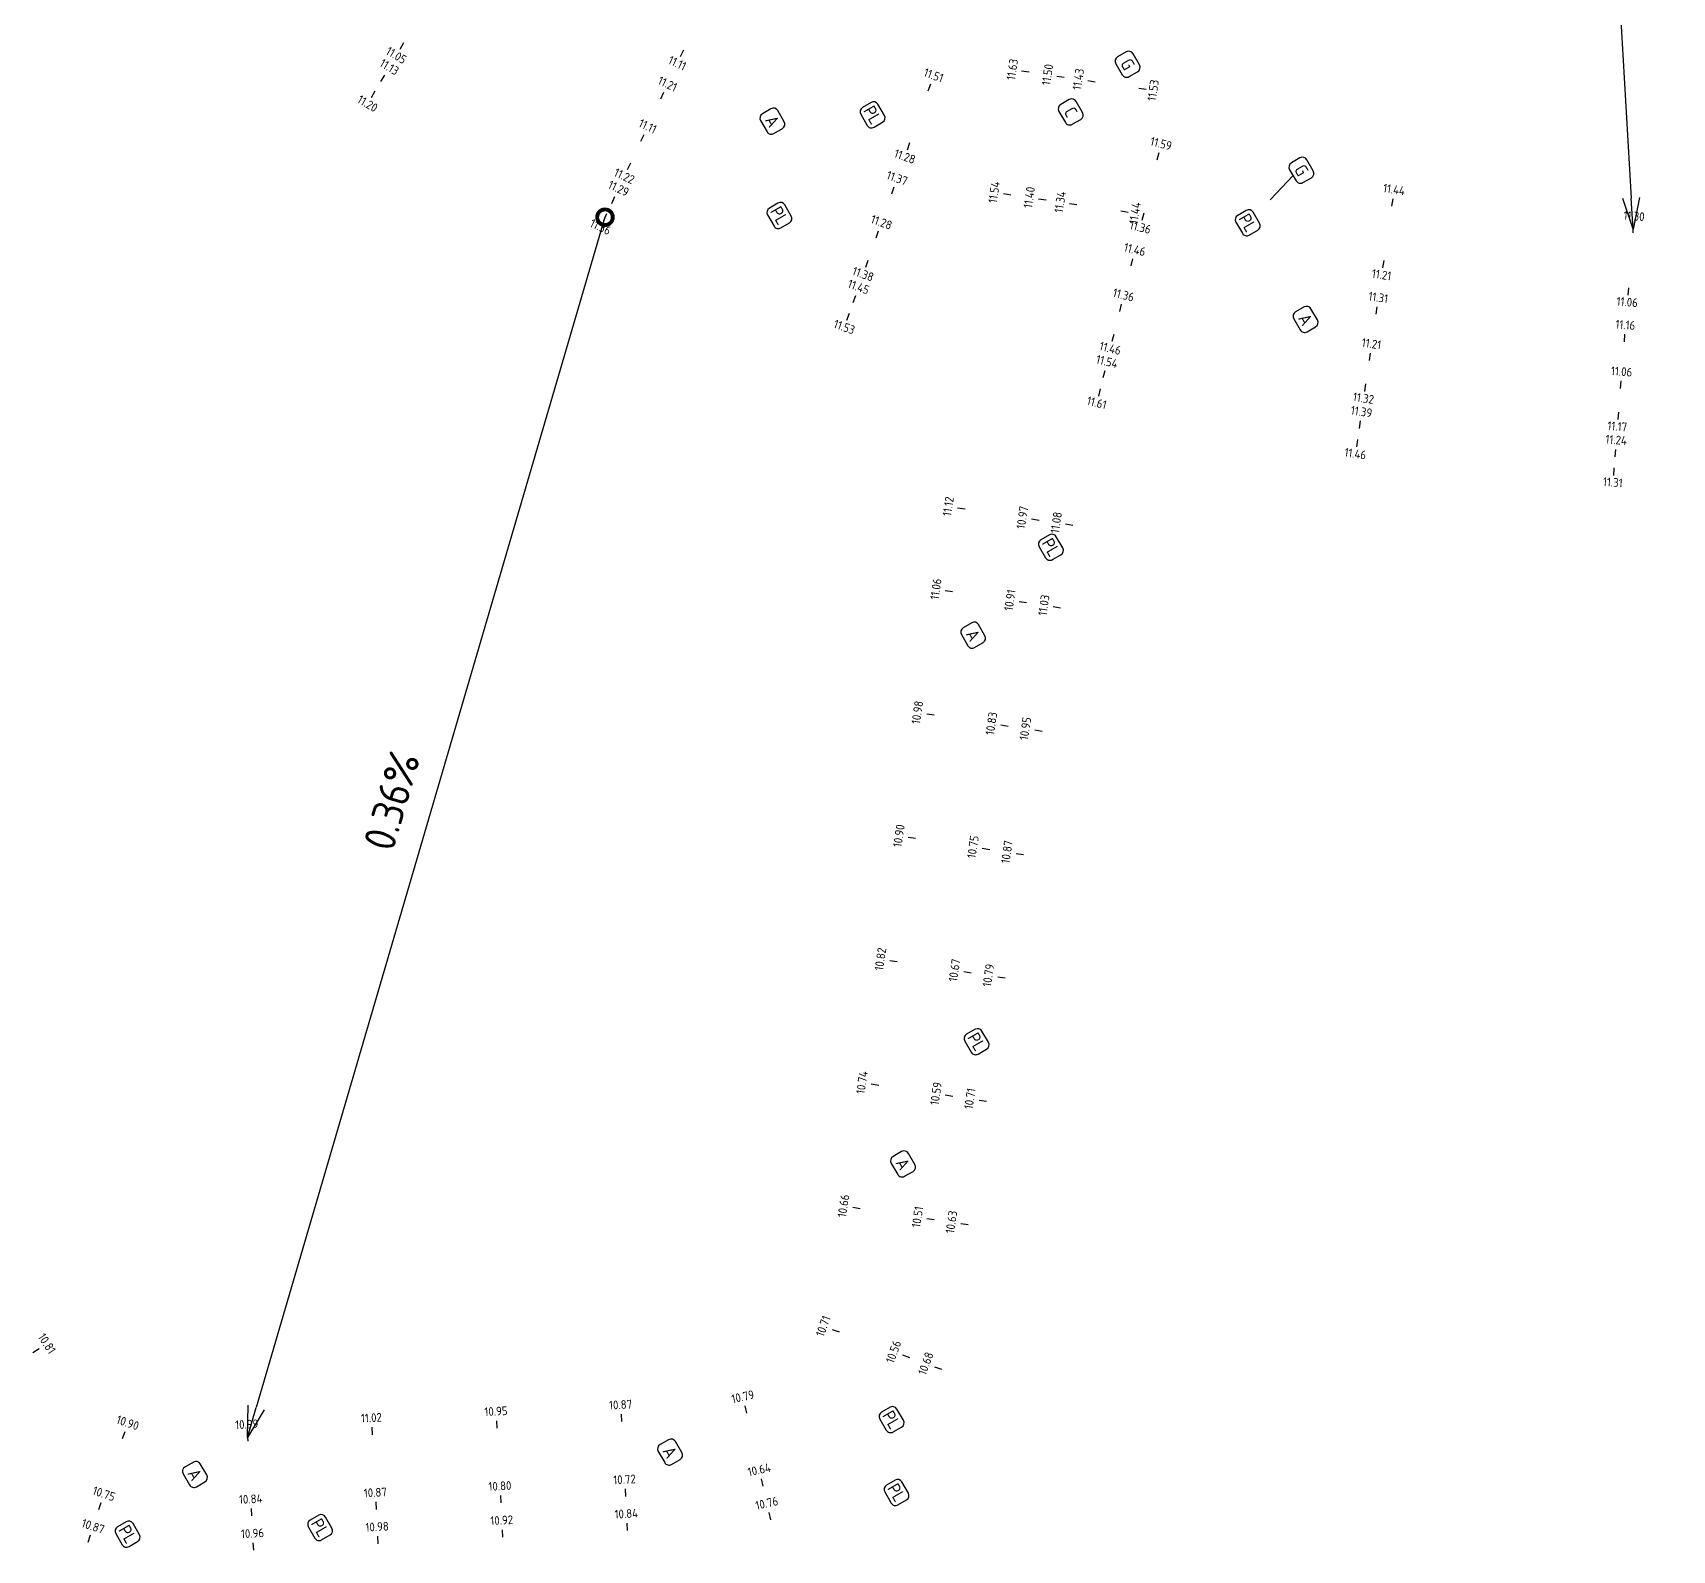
# Model space of a CAD drawing. Header units: metres. Extents: x 117856 to 119829, y 6148158 to 6148674.
# Drawn here: x 119561.6 to 119693, y 6148221.9 to 6148343.6 of the extents above; entities that cross this region are included whole.
import ezdxf
from ezdxf.enums import TextEntityAlignment as Align

# ---------------------------------------------------------------- set-up
doc = ezdxf.new("R2010")
doc.units = ezdxf.units.M
doc.header["$LTSCALE"] = 0.4
doc.layers.get('0').update_dxf_attribs({"linetype": 'CONTINUOUS'})
doc.layers.get('DEFPOINTS').update_dxf_attribs({"color": 5, "linetype": 'CONTINUOUS'})
doc.layers.add('05_Öb-typ', color=1, linetype='CONTINUOUS')
doc.layers.add('M-351', color=1, linetype='CONTINUOUS')
doc.styles.add('ISO', font='iso.shx')
doc.styles.add('ISO-Anno-50', font='iso.shx', dxfattribs={"height": 5})
doc.dimstyles.new('BH90', dxfattribs={"dimtxt": 2.5, "dimasz": 2.5, "dimexe": 1.5, "dimexo": 5, "dimgap": 2, "dimtad": 1, "dimzin": 0, "dimdsep": 46, "dimtxsty": 'ISO', "dimblk1": 'ARCHTICK', "dimblk2": 'ARCHTICK', "dimsah": 1, "dimcen": 1.5, "dimadec": 0, "dimazin": 0, "dimtfac": 1, "dimtix": 1, "dimtmove": 0, "dimatfit": 3, "dimldrblk": 'ARCHTICK', "dimfxl": 1, "dimtolj": 1, "dimtzin": 0, "dimarcsym": 0})

# ---------------------------------------------------------------- blocks, each defined once
blk = doc.blocks.new('_mkhjd')
blk.add_line((0.75, 0), (-0.75, 0))
at = {"style": 'ISO'}
blk.add_attdef('H', text='', height=1.75, rotation=270, dxfattribs=at).set_placement((0.75, 0), align=Align.CENTER)
blk = doc.blocks.new('_DotSmall')
at = {"color": 0, "linetype": 'ByBlock', "const_width": 0.5}
blk.add_lwpolyline([(-0.0625, 0, 1), (0.0625, 0, 1)], format="xyb", close=True, dxfattribs=at)
blk = doc.blocks.new('_Open30')
at = {"color": 0, "linetype": 'ByBlock', "lineweight": -2}
for p, q in [((-1, 0.268), (0, 0)), ((0, 0), (-1, -0.268)), ((0, 0), (-1, 0))]:
    blk.add_line(p, q, dxfattribs=at)
blk = doc.blocks.new('*D84')
at = {"layer": 'DEFPOINTS', "color": 0, "transparency": 16777216}
for p in [(119607.43, 6148328.8, 11.36), (119578.78, 6148230.97, 10.99), (119578.78, 6148230.97)]:
    blk.add_point(p, dxfattribs=at)
at = {"layer": 'M-351', "color": 0, "lineweight": -2, "transparency": 16777216}
blk.add_line((119607.43, 6148328.8), (119579.48, 6148233.37), dxfattribs=at)
at = {"layer": 'M-351', "color": 0, "lineweight": -2, "transparency": 16777216, "xscale": 2.5, "yscale": 2.5, "zscale": 2.5}
for name, p, rotation in [('_DotSmall', (119607.43, 6148328.8), 73.6734695709088), ('_Open30', (119578.78, 6148230.97), 253.6734695709088)]:
    blk.add_blockref(name, p, dxfattribs=dict(at, rotation=rotation))
at = {"layer": 'M-351', "color": 0, "transparency": 16777216, "insert": (119590.34, 6148282), "char_height": 2.5, "attachment_point": 5, "rotation": 73.6735, "style": 'ISO'}
blk.add_mtext('\\A1;0.36%', dxfattribs=at)
blk = doc.blocks.new('_ARCHTICK')
at = {"color": 0, "linetype": 'ByBlock', "const_width": 0.15}
blk.add_lwpolyline([(-0.5, -0.5), (0.5, 0.5)], dxfattribs=at)
blk = doc.blocks.new('*D86')
at = {"layer": 'DEFPOINTS', "color": 0, "transparency": 16777216}
for p in [(119685.91, 6148394.65, 12.44), (119689.82, 6148327.84, 11.3), (119689.82, 6148327.84)]:
    blk.add_point(p, dxfattribs=at)
at = {"layer": 'M-351', "color": 0, "lineweight": -2, "transparency": 16777216}
blk.add_line((119685.91, 6148394.65), (119689.67, 6148330.33), dxfattribs=at)
at = {"layer": 'M-351', "color": 0, "lineweight": -2, "transparency": 16777216, "xscale": 2.5, "yscale": 2.5, "zscale": 2.5}
for name, p, rotation in [('_DotSmall', (119685.91, 6148394.65), 93.34569957006921), ('_Open30', (119689.82, 6148327.84), 273.3456995700692)]:
    blk.add_blockref(name, p, dxfattribs=dict(at, rotation=rotation))
at = {"layer": 'M-351', "color": 0, "transparency": 16777216, "insert": (119691.04, 6148362.68), "char_height": 2.5, "attachment_point": 5, "rotation": 273.3457, "style": 'ISO'}
blk.add_mtext('\\A1;1.70%', dxfattribs=at)
blk = doc.blocks.new('_OVERB')
for p, q in [((-2.29, 0.99), (-2.29, -0.99)), ((1.29, 1.99), (-1.29, 1.99)), ((2.29, -0.99), (2.29, 0.99)), ((-1.29, -1.99), (1.29, -1.99))]:
    blk.add_line(p, q)
for centre, start, end in [((-1.29, 0.99), 90, 180), ((1.29, 0.99), 0, 90), ((-1.29, -0.99), 180, 270), ((1.29, -0.99), 270, 0)]:
    blk.add_arc(centre, 1, start, end)
at = {"style": 'ISO'}
blk.add_attdef('NR', text='', height=2.5, dxfattribs=at).set_placement((0, 0), align=Align.MIDDLE_CENTER)

msp = doc.modelspace()

# ---------------------------------------------------------------- linework, layer by layer
at = {"layer": 'M-351'}
msp.add_line((119662.574, 6148332.136), (119660.73, 6148330.207), dxfattribs=at)

# ---------------------------------------------------------------- block references
at = {"layer": '05_Öb-typ', "xscale": 0.4000000001749886, "yscale": 0.4000000001749886, "zscale": 0.4000000001749886, "rotation": 300.121019869498}
for p, values in [((119649.319, 6148341.062), {'NR': 'G'}), ((119620.848, 6148336.504), {'NR': 'A'}), ((119628.875, 6148337.01), {'NR': 'PL'}), ((119644.755, 6148337.24), {'NR': 'C'}), ((119663.248, 6148332.564), {'NR': 'G'}), ((119621.407, 6148328.941), {'NR': 'PL'}), ((119658.942, 6148328.359), {'NR': 'PL'}), ((119663.582, 6148320.613), {'NR': 'A'}), ((119643.173, 6148302.342), {'NR': 'PL'}), ((119636.938, 6148295.297), {'NR': 'A'}), ((119637.215, 6148262.706), {'NR': 'PL'}), ((119631.32, 6148252.904), {'NR': 'A'}), ((119630.4, 6148232.404), {'NR': 'PL'}), ((119612.645, 6148229.804), {'NR': 'A'}), ((119574.569, 6148228.013), {'NR': 'A'}), ((119630.795, 6148226.562), {'NR': 'PL'}), ((119569.175, 6148223.224), {'NR': 'PL'}), ((119584.603, 6148223.749), {'NR': 'PL'})]:
    msp.add_blockref('_OVERB', p, dxfattribs=at).add_auto_attribs(values)
at = {"layer": 'M-351'}
ref = msp.add_blockref('_mkhjd', (119591.137, 6148342.513), dxfattribs=dict(at, xscale=0.4, yscale=0.4, zscale=0.4, rotation=59.29681133212514))
ref.add_attrib('H', '11.05', dxfattribs={"color": 0, "height": 0.7, "rotation": 329.29681, "style": 'ISO-Anno-50'}).set_placement((119590.882, 6148342.084), align=Align.TOP_CENTER)
ref = msp.add_blockref('_mkhjd', (119589.605, 6148339.934), dxfattribs=dict(at, xscale=0.4, yscale=0.4, zscale=0.4, rotation=59.29681133211578))
ref.add_attrib('H', '11.13', dxfattribs={"color": 0, "height": 0.7, "rotation": 329.29681, "style": 'ISO-Anno-50'}).set_placement((119589.861, 6148340.364), align=Align.BOTTOM_CENTER)
ref = msp.add_blockref('_mkhjd', (119613.587, 6148341.925), dxfattribs=dict(at, xscale=0.4, yscale=0.4, zscale=0.4, rotation=64.88664347976834))
ref.add_attrib('H', '11.11', dxfattribs={"color": 0, "height": 0.7, "rotation": 334.88664, "style": 'ISO-Anno-50'}).set_placement((119613.374, 6148341.473), align=Align.TOP_CENTER)
ref = msp.add_blockref('_mkhjd', (119641.119, 6148340.492), dxfattribs=dict(at, xscale=0.4, yscale=0.4, zscale=0.4, rotation=171.5792493465353))
ref.add_attrib('H', '11.63', dxfattribs={"color": 0, "height": 0.7, "rotation": 81.57925, "style": 'ISO-Anno-50'}).set_placement((119640.624, 6148340.565), align=Align.BOTTOM_CENTER)
ref = msp.add_blockref('_mkhjd', (119611.995, 6148338.53), dxfattribs=dict(at, xscale=0.4, yscale=0.4, zscale=0.4, rotation=64.88664347972532))
ref.add_attrib('H', '11.21', dxfattribs={"color": 0, "height": 0.7, "rotation": 334.88664, "style": 'ISO-Anno-50'}).set_placement((119612.207, 6148338.983), align=Align.BOTTOM_CENTER)
ref = msp.add_blockref('_mkhjd', (119633.414, 6148339.185), dxfattribs=dict(at, xscale=0.4, yscale=0.4, zscale=0.4, rotation=70.47647562738179))
ref.add_attrib('H', '11.51', dxfattribs={"color": 0, "height": 0.7, "rotation": 340.47648, "style": 'ISO-Anno-50'}).set_placement((119633.581, 6148339.656), align=Align.BOTTOM_CENTER)
ref = msp.add_blockref('_mkhjd', (119643.938, 6148340.074), dxfattribs=dict(at, xscale=0.4, yscale=0.4, zscale=0.4, rotation=171.5792493465353))
ref.add_attrib('H', '11.50', dxfattribs={"color": 0, "height": 0.7, "rotation": 81.57925, "style": 'ISO-Anno-50'}).set_placement((119643.443, 6148340.148), align=Align.BOTTOM_CENTER)
ref = msp.add_blockref('_mkhjd', (119646.411, 6148339.708), dxfattribs=dict(at, xscale=0.4, yscale=0.4, zscale=0.4, rotation=171.5792493465353))
ref.add_attrib('H', '11.43', dxfattribs={"color": 0, "height": 0.7, "rotation": 81.57925, "style": 'ISO-Anno-50'}).set_placement((119645.916, 6148339.782), align=Align.BOTTOM_CENTER)
ref = msp.add_blockref('_mkhjd', (119588.839, 6148338.644), dxfattribs=dict(at, xscale=0.4, yscale=0.4, zscale=0.4, rotation=59.29681133210955))
ref.add_attrib('H', '11.20', dxfattribs={"color": 0, "height": 0.7, "rotation": 329.29681, "style": 'ISO-Anno-50'}).set_placement((119588.584, 6148338.214), align=Align.TOP_CENTER)
ref = msp.add_blockref('_mkhjd', (119650.516, 6148339.101), dxfattribs=dict(at, xscale=0.4, yscale=0.4, zscale=0.4, rotation=171.5792493465353))
ref.add_attrib('H', '11.53', dxfattribs={"color": 0, "height": 0.7, "rotation": 81.57925, "style": 'ISO-Anno-50'}).set_placement((119651.011, 6148339.027), align=Align.TOP_CENTER)
ref = msp.add_blockref('_mkhjd', (119610.404, 6148335.134), dxfattribs=dict(at, xscale=0.4, yscale=0.4, zscale=0.4, rotation=64.88664347968393))
ref.add_attrib('H', '11.11', dxfattribs={"color": 0, "height": 0.7, "rotation": 334.88664, "style": 'ISO-Anno-50'}).set_placement((119610.616, 6148335.587), align=Align.BOTTOM_CENTER)
ref = msp.add_blockref('_mkhjd', (119631.743, 6148334.472), dxfattribs=dict(at, xscale=0.4, yscale=0.4, zscale=0.4, rotation=70.47647562735948))
ref.add_attrib('H', '11.28', dxfattribs={"color": 0, "height": 0.7, "rotation": 340.47648, "style": 'ISO-Anno-50'}).set_placement((119631.576, 6148334.001), align=Align.TOP_CENTER)
ref = msp.add_blockref('_mkhjd', (119651.743, 6148333.676), dxfattribs=dict(at, xscale=0.4, yscale=0.4, zscale=0.4, rotation=76.06630777498238))
ref.add_attrib('H', '11.59', dxfattribs={"color": 0, "height": 0.7, "rotation": 346.06631, "style": 'ISO-Anno-50'}).set_placement((119651.863, 6148334.161), align=Align.BOTTOM_CENTER)
ref = msp.add_blockref('_mkhjd', (119609.343, 6148332.871), dxfattribs=dict(at, xscale=0.4, yscale=0.4, zscale=0.4, rotation=64.88664347976554))
ref.add_attrib('H', '11.22', dxfattribs={"color": 0, "height": 0.7, "rotation": 334.88664, "style": 'ISO-Anno-50'}).set_placement((119609.13, 6148332.418), align=Align.TOP_CENTER)
ref = msp.add_blockref('_mkhjd', (119630.49, 6148330.938), dxfattribs=dict(at, xscale=0.4, yscale=0.4, zscale=0.4, rotation=70.47647562738315))
ref.add_attrib('H', '11.37', dxfattribs={"color": 0, "height": 0.7, "rotation": 340.47648, "style": 'ISO-Anno-50'}).set_placement((119630.657, 6148331.409), align=Align.BOTTOM_CENTER)
ref = msp.add_blockref('_mkhjd', (119608.069, 6148330.154), dxfattribs=dict(at, xscale=0.4, yscale=0.4, zscale=0.4, rotation=64.88664347973547))
ref.add_attrib('H', '11.29', dxfattribs={"color": 0, "height": 0.7, "rotation": 334.88664, "style": 'ISO-Anno-50'}).set_placement((119608.282, 6148330.607), align=Align.BOTTOM_CENTER)
ref = msp.add_blockref('_mkhjd', (119639.662, 6148330.649), dxfattribs=dict(at, xscale=0.4, yscale=0.4, zscale=0.4, rotation=171.5792493465353))
ref.add_attrib('H', '11.54', dxfattribs={"color": 0, "height": 0.7, "rotation": 81.57925, "style": 'ISO-Anno-50'}).set_placement((119639.167, 6148330.722), align=Align.BOTTOM_CENTER)
ref = msp.add_blockref('_mkhjd', (119642.481, 6148330.232), dxfattribs=dict(at, xscale=0.4, yscale=0.4, zscale=0.4, rotation=171.5792493465353))
ref.add_attrib('H', '11.40', dxfattribs={"color": 0, "height": 0.7, "rotation": 81.57925, "style": 'ISO-Anno-50'}).set_placement((119641.986, 6148330.305), align=Align.BOTTOM_CENTER)
ref = msp.add_blockref('_mkhjd', (119644.954, 6148329.866), dxfattribs=dict(at, xscale=0.4, yscale=0.4, zscale=0.4, rotation=171.5792493465353))
ref.add_attrib('H', '11.34', dxfattribs={"color": 0, "height": 0.7, "rotation": 81.57925, "style": 'ISO-Anno-50'}).set_placement((119644.459, 6148329.939), align=Align.BOTTOM_CENTER)
ref = msp.add_blockref('_mkhjd', (119670.521, 6148329.979), dxfattribs=dict(at, xscale=0.4, yscale=0.4, zscale=0.4, rotation=81.656139922592))
ref.add_attrib('H', '11.44', dxfattribs={"color": 0, "height": 0.7, "rotation": 351.65614, "style": 'ISO-Anno-50'}).set_placement((119670.593, 6148330.473), align=Align.BOTTOM_CENTER)
ref = msp.add_blockref('_mkhjd', (119649.059, 6148329.258), dxfattribs=dict(at, xscale=0.4, yscale=0.4, zscale=0.4, rotation=171.5792493465353))
ref.add_attrib('H', '11.44', dxfattribs={"color": 0, "height": 0.7, "rotation": 81.57925, "style": 'ISO-Anno-50'}).set_placement((119649.554, 6148329.185), align=Align.TOP_CENTER)
ref = msp.add_blockref('_mkhjd', (119607.433, 6148328.796), dxfattribs=dict(at, xscale=0.4, yscale=0.4, zscale=0.4, rotation=64.88664347972077))
ref.add_attrib('H', '11.36', dxfattribs={"color": 0, "height": 0.7, "rotation": 334.88664, "style": 'ISO-Anno-50'}).set_placement((119607.221, 6148328.343), align=Align.TOP_CENTER)
ref = msp.add_blockref('_mkhjd', (119629.236, 6148327.404), dxfattribs=dict(at, xscale=0.4, yscale=0.4, zscale=0.4, rotation=70.47647562740602))
ref.add_attrib('H', '11.28', dxfattribs={"color": 0, "height": 0.7, "rotation": 340.47648, "style": 'ISO-Anno-50'}).set_placement((119629.403, 6148327.875), align=Align.BOTTOM_CENTER)
ref = msp.add_blockref('_mkhjd', (119650.539, 6148328.823), dxfattribs=dict(at, xscale=0.4, yscale=0.4, zscale=0.4, rotation=76.06630777494537))
ref.add_attrib('H', '11.36', dxfattribs={"color": 0, "height": 0.7, "rotation": 346.06631, "style": 'ISO-Anno-50'}).set_placement((119650.418, 6148328.338), align=Align.TOP_CENTER)
ref = msp.add_blockref('_mkhjd', (119689.821, 6148327.836), dxfattribs=dict(at, xscale=0.4, yscale=0.4, zscale=0.4, rotation=85.44228886889812))
ref.add_attrib('H', '11.30', dxfattribs={"color": 0, "height": 0.7, "rotation": 355.44229, "style": 'ISO-Anno-50'}).set_placement((119689.861, 6148328.335), align=Align.BOTTOM_CENTER)
ref = msp.add_blockref('_mkhjd', (119649.636, 6148325.183), dxfattribs=dict(at, xscale=0.4, yscale=0.4, zscale=0.4, rotation=76.06630777495201))
ref.add_attrib('H', '11.46', dxfattribs={"color": 0, "height": 0.7, "rotation": 346.06631, "style": 'ISO-Anno-50'}).set_placement((119649.756, 6148325.669), align=Align.BOTTOM_CENTER)
ref = msp.add_blockref('_mkhjd', (119628.401, 6148325.047), dxfattribs=dict(at, xscale=0.4, yscale=0.4, zscale=0.4, rotation=70.47647562739506))
ref.add_attrib('H', '11.38', dxfattribs={"color": 0, "height": 0.7, "rotation": 340.47648, "style": 'ISO-Anno-50'}).set_placement((119628.234, 6148324.576), align=Align.TOP_CENTER)
ref = msp.add_blockref('_mkhjd', (119669.795, 6148325.032), dxfattribs=dict(at, xscale=0.4, yscale=0.4, zscale=0.4, rotation=81.6561399225885))
ref.add_attrib('H', '11.21', dxfattribs={"color": 0, "height": 0.7, "rotation": 351.65614, "style": 'ISO-Anno-50'}).set_placement((119669.723, 6148324.537), align=Align.TOP_CENTER)
ref = msp.add_blockref('_mkhjd', (119627.398, 6148322.22), dxfattribs=dict(at, xscale=0.4, yscale=0.4, zscale=0.4, rotation=70.47647562736421))
ref.add_attrib('H', '11.45', dxfattribs={"color": 0, "height": 0.7, "rotation": 340.47648, "style": 'ISO-Anno-50'}).set_placement((119627.565, 6148322.691), align=Align.BOTTOM_CENTER)
ref = msp.add_blockref('_mkhjd', (119648.733, 6148321.544), dxfattribs=dict(at, xscale=0.4, yscale=0.4, zscale=0.4, rotation=76.06630777495849))
ref.add_attrib('H', '11.36', dxfattribs={"color": 0, "height": 0.7, "rotation": 346.06631, "style": 'ISO-Anno-50'}).set_placement((119648.853, 6148322.029), align=Align.BOTTOM_CENTER)
ref = msp.add_blockref('_mkhjd', (119689.423, 6148322.852), dxfattribs=dict(at, xscale=0.4, yscale=0.4, zscale=0.4, rotation=85.44228886889869))
ref.add_attrib('H', '11.06', dxfattribs={"color": 0, "height": 0.7, "rotation": 355.44229, "style": 'ISO-Anno-50'}).set_placement((119689.384, 6148322.354), align=Align.TOP_CENTER)
ref = msp.add_blockref('_mkhjd', (119669.251, 6148321.321), dxfattribs=dict(at, xscale=0.4, yscale=0.4, zscale=0.4, rotation=81.65613992260089))
ref.add_attrib('H', '11.31', dxfattribs={"color": 0, "height": 0.7, "rotation": 351.65614, "style": 'ISO-Anno-50'}).set_placement((119669.324, 6148321.816), align=Align.BOTTOM_CENTER)
ref = msp.add_blockref('_mkhjd', (119626.897, 6148320.806), dxfattribs=dict(at, xscale=0.4, yscale=0.4, zscale=0.4, rotation=70.47647562739043))
ref.add_attrib('H', '11.53', dxfattribs={"color": 0, "height": 0.7, "rotation": 340.47648, "style": 'ISO-Anno-50'}).set_placement((119626.73, 6148320.335), align=Align.TOP_CENTER)
ref = msp.add_blockref('_mkhjd', (119689.125, 6148319.114), dxfattribs=dict(at, xscale=0.4, yscale=0.4, zscale=0.4, rotation=85.44228886890372))
ref.add_attrib('H', '11.16', dxfattribs={"color": 0, "height": 0.7, "rotation": 355.44229, "style": 'ISO-Anno-50'}).set_placement((119689.165, 6148319.612), align=Align.BOTTOM_CENTER)
ref = msp.add_blockref('_mkhjd', (119648.131, 6148319.117), dxfattribs=dict(at, xscale=0.4, yscale=0.4, zscale=0.4, rotation=76.06630777494105))
ref.add_attrib('H', '11.46', dxfattribs={"color": 0, "height": 0.7, "rotation": 346.06631, "style": 'ISO-Anno-50'}).set_placement((119648.01, 6148318.632), align=Align.TOP_CENTER)
ref = msp.add_blockref('_mkhjd', (119668.707, 6148317.611), dxfattribs=dict(at, xscale=0.4, yscale=0.4, zscale=0.4, rotation=81.6561399226128))
ref.add_attrib('H', '11.21', dxfattribs={"color": 0, "height": 0.7, "rotation": 351.65614, "style": 'ISO-Anno-50'}).set_placement((119668.779, 6148318.106), align=Align.BOTTOM_CENTER)
ref = msp.add_blockref('_mkhjd', (119647.408, 6148316.206), dxfattribs=dict(at, xscale=0.4, yscale=0.4, zscale=0.4, rotation=76.06630777497095))
ref.add_attrib('H', '11.54', dxfattribs={"color": 0, "height": 0.7, "rotation": 346.06631, "style": 'ISO-Anno-50'}).set_placement((119647.529, 6148316.691), align=Align.BOTTOM_CENTER)
ref = msp.add_blockref('_mkhjd', (119688.827, 6148315.376), dxfattribs=dict(at, xscale=0.4, yscale=0.4, zscale=0.4, rotation=85.4422888689085))
ref.add_attrib('H', '11.06', dxfattribs={"color": 0, "height": 0.7, "rotation": 355.44229, "style": 'ISO-Anno-50'}).set_placement((119688.867, 6148315.874), align=Align.BOTTOM_CENTER)
ref = msp.add_blockref('_mkhjd', (119647.047, 6148314.75), dxfattribs=dict(at, xscale=0.4, yscale=0.4, zscale=0.4, rotation=76.0663077749242))
ref.add_attrib('H', '11.61', dxfattribs={"color": 0, "height": 0.7, "rotation": 346.06631, "style": 'ISO-Anno-50'}).set_placement((119646.927, 6148314.264), align=Align.TOP_CENTER)
ref = msp.add_blockref('_mkhjd', (119668.344, 6148315.137), dxfattribs=dict(at, xscale=0.4, yscale=0.4, zscale=0.4, rotation=81.65613992261088))
ref.add_attrib('H', '11.32', dxfattribs={"color": 0, "height": 0.7, "rotation": 351.65614, "style": 'ISO-Anno-50'}).set_placement((119668.271, 6148314.643), align=Align.TOP_CENTER)
ref = msp.add_blockref('_mkhjd', (119667.909, 6148312.169), dxfattribs=dict(at, xscale=0.4, yscale=0.4, zscale=0.4, rotation=81.65613992259831))
ref.add_attrib('H', '11.39', dxfattribs={"color": 0, "height": 0.7, "rotation": 351.65614, "style": 'ISO-Anno-50'}).set_placement((119667.981, 6148312.664), align=Align.BOTTOM_CENTER)
ref = msp.add_blockref('_mkhjd', (119688.629, 6148312.884), dxfattribs=dict(at, xscale=0.4, yscale=0.4, zscale=0.4, rotation=85.44228886890235))
ref.add_attrib('H', '11.17', dxfattribs={"color": 0, "height": 0.7, "rotation": 355.44229, "style": 'ISO-Anno-50'}).set_placement((119688.589, 6148312.385), align=Align.TOP_CENTER)
ref = msp.add_blockref('_mkhjd', (119688.39, 6148309.893), dxfattribs=dict(at, xscale=0.4, yscale=0.4, zscale=0.4, rotation=85.4422888689097))
ref.add_attrib('H', '11.24', dxfattribs={"color": 0, "height": 0.7, "rotation": 355.44229, "style": 'ISO-Anno-50'}).set_placement((119688.43, 6148310.392), align=Align.BOTTOM_CENTER)
ref = msp.add_blockref('_mkhjd', (119667.691, 6148310.685), dxfattribs=dict(at, xscale=0.4, yscale=0.4, zscale=0.4, rotation=81.65613992261015))
ref.add_attrib('H', '11.46', dxfattribs={"color": 0, "height": 0.7, "rotation": 351.65614, "style": 'ISO-Anno-50'}).set_placement((119667.618, 6148310.19), align=Align.TOP_CENTER)
ref = msp.add_blockref('_mkhjd', (119688.271, 6148308.398), dxfattribs=dict(at, xscale=0.4, yscale=0.4, zscale=0.4, rotation=85.44228886890203))
ref.add_attrib('H', '11.31', dxfattribs={"color": 0, "height": 0.7, "rotation": 355.44229, "style": 'ISO-Anno-50'}).set_placement((119688.232, 6148307.9), align=Align.TOP_CENTER)
ref = msp.add_blockref('_mkhjd', (119635.987, 6148305.461), dxfattribs=dict(at, xscale=0.4, yscale=0.4, zscale=0.4, rotation=171.4810195142742))
ref.add_attrib('H', '11.12', dxfattribs={"color": 0, "height": 0.7, "rotation": 81.48102, "style": 'ISO-Anno-50'}).set_placement((119635.492, 6148305.535), align=Align.BOTTOM_CENTER)
ref = msp.add_blockref('_mkhjd', (119641.921, 6148304.572), dxfattribs=dict(at, xscale=0.4, yscale=0.4, zscale=0.4, rotation=171.4810195142742))
ref.add_attrib('H', '10.97', dxfattribs={"color": 0, "height": 0.7, "rotation": 81.48102, "style": 'ISO-Anno-50'}).set_placement((119641.426, 6148304.646), align=Align.BOTTOM_CENTER)
ref = msp.add_blockref('_mkhjd', (119644.64, 6148304.164), dxfattribs=dict(at, xscale=0.4, yscale=0.4, zscale=0.4, rotation=171.4810195142742))
ref.add_attrib('H', '11.08', dxfattribs={"color": 0, "height": 0.7, "rotation": 81.48102, "style": 'ISO-Anno-50'}).set_placement((119644.146, 6148304.239), align=Align.BOTTOM_CENTER)
ref = msp.add_blockref('_mkhjd', (119634.994, 6148298.835), dxfattribs=dict(at, xscale=0.4, yscale=0.4, zscale=0.4, rotation=171.4810195142742))
ref.add_attrib('H', '11.06', dxfattribs={"color": 0, "height": 0.7, "rotation": 81.48102, "style": 'ISO-Anno-50'}).set_placement((119634.5, 6148298.909), align=Align.BOTTOM_CENTER)
ref = msp.add_blockref('_mkhjd', (119640.928, 6148297.946), dxfattribs=dict(at, xscale=0.4, yscale=0.4, zscale=0.4, rotation=171.4810195142742))
ref.add_attrib('H', '10.91', dxfattribs={"color": 0, "height": 0.7, "rotation": 81.48102, "style": 'ISO-Anno-50'}).set_placement((119640.434, 6148298.02), align=Align.BOTTOM_CENTER)
ref = msp.add_blockref('_mkhjd', (119643.648, 6148297.538), dxfattribs=dict(at, xscale=0.4, yscale=0.4, zscale=0.4, rotation=171.4810195142742))
ref.add_attrib('H', '11.03', dxfattribs={"color": 0, "height": 0.7, "rotation": 81.48102, "style": 'ISO-Anno-50'}).set_placement((119643.153, 6148297.612), align=Align.BOTTOM_CENTER)
ref = msp.add_blockref('_mkhjd', (119633.513, 6148288.945), dxfattribs=dict(at, xscale=0.4, yscale=0.4, zscale=0.4, rotation=171.4810195142742))
ref.add_attrib('H', '10.98', dxfattribs={"color": 0, "height": 0.7, "rotation": 81.48102, "style": 'ISO-Anno-50'}).set_placement((119633.018, 6148289.019), align=Align.BOTTOM_CENTER)
ref = msp.add_blockref('_mkhjd', (119639.447, 6148288.056), dxfattribs=dict(at, xscale=0.4, yscale=0.4, zscale=0.4, rotation=171.4810195142742))
ref.add_attrib('H', '10.83', dxfattribs={"color": 0, "height": 0.7, "rotation": 81.48102, "style": 'ISO-Anno-50'}).set_placement((119638.952, 6148288.13), align=Align.BOTTOM_CENTER)
ref = msp.add_blockref('_mkhjd', (119642.166, 6148287.649), dxfattribs=dict(at, xscale=0.4, yscale=0.4, zscale=0.4, rotation=171.4810195142742))
ref.add_attrib('H', '10.95', dxfattribs={"color": 0, "height": 0.7, "rotation": 81.48102, "style": 'ISO-Anno-50'}).set_placement((119641.672, 6148287.723), align=Align.BOTTOM_CENTER)
ref = msp.add_blockref('_mkhjd', (119632.032, 6148279.055), dxfattribs=dict(at, xscale=0.4, yscale=0.4, zscale=0.4, rotation=171.4810195142742))
ref.add_attrib('H', '10.90', dxfattribs={"color": 0, "height": 0.7, "rotation": 81.48102, "style": 'ISO-Anno-50'}).set_placement((119631.537, 6148279.129), align=Align.BOTTOM_CENTER)
ref = msp.add_blockref('_mkhjd', (119637.965, 6148278.166), dxfattribs=dict(at, xscale=0.4, yscale=0.4, zscale=0.4, rotation=171.4810195142742))
ref.add_attrib('H', '10.75', dxfattribs={"color": 0, "height": 0.7, "rotation": 81.48102, "style": 'ISO-Anno-50'}).set_placement((119637.471, 6148278.24), align=Align.BOTTOM_CENTER)
ref = msp.add_blockref('_mkhjd', (119640.685, 6148277.759), dxfattribs=dict(at, xscale=0.4, yscale=0.4, zscale=0.4, rotation=171.4810195142742))
ref.add_attrib('H', '10.87', dxfattribs={"color": 0, "height": 0.7, "rotation": 81.48102, "style": 'ISO-Anno-50'}).set_placement((119640.191, 6148277.833), align=Align.BOTTOM_CENTER)
ref = msp.add_blockref('_mkhjd', (119630.55, 6148269.166), dxfattribs=dict(at, xscale=0.4, yscale=0.4, zscale=0.4, rotation=171.4810195142742))
ref.add_attrib('H', '10.82', dxfattribs={"color": 0, "height": 0.7, "rotation": 81.48102, "style": 'ISO-Anno-50'}).set_placement((119630.056, 6148269.24), align=Align.BOTTOM_CENTER)
ref = msp.add_blockref('_mkhjd', (119636.484, 6148268.277), dxfattribs=dict(at, xscale=0.4, yscale=0.4, zscale=0.4, rotation=171.4810195142742))
ref.add_attrib('H', '10.67', dxfattribs={"color": 0, "height": 0.7, "rotation": 81.48102, "style": 'ISO-Anno-50'}).set_placement((119635.99, 6148268.351), align=Align.BOTTOM_CENTER)
ref = msp.add_blockref('_mkhjd', (119639.204, 6148267.869), dxfattribs=dict(at, xscale=0.4, yscale=0.4, zscale=0.4, rotation=171.4810195142742))
ref.add_attrib('H', '10.79', dxfattribs={"color": 0, "height": 0.7, "rotation": 81.48102, "style": 'ISO-Anno-50'}).set_placement((119638.709, 6148267.943), align=Align.BOTTOM_CENTER)
ref = msp.add_blockref('_mkhjd', (119629.069, 6148259.276), dxfattribs=dict(at, xscale=0.4, yscale=0.4, zscale=0.4, rotation=171.4810195142742))
ref.add_attrib('H', '10.74', dxfattribs={"color": 0, "height": 0.7, "rotation": 81.48102, "style": 'ISO-Anno-50'}).set_placement((119628.574, 6148259.35), align=Align.BOTTOM_CENTER)
ref = msp.add_blockref('_mkhjd', (119635.003, 6148258.387), dxfattribs=dict(at, xscale=0.4, yscale=0.4, zscale=0.4, rotation=171.4810195142742))
ref.add_attrib('H', '10.59', dxfattribs={"color": 0, "height": 0.7, "rotation": 81.48102, "style": 'ISO-Anno-50'}).set_placement((119634.508, 6148258.461), align=Align.BOTTOM_CENTER)
ref = msp.add_blockref('_mkhjd', (119637.722, 6148257.98), dxfattribs=dict(at, xscale=0.4, yscale=0.4, zscale=0.4, rotation=171.4810195142742))
ref.add_attrib('H', '10.71', dxfattribs={"color": 0, "height": 0.7, "rotation": 81.48102, "style": 'ISO-Anno-50'}).set_placement((119637.228, 6148258.054), align=Align.BOTTOM_CENTER)
ref = msp.add_blockref('_mkhjd', (119627.587, 6148249.386), dxfattribs=dict(at, xscale=0.4, yscale=0.4, zscale=0.4, rotation=171.4810195142742))
ref.add_attrib('H', '10.66', dxfattribs={"color": 0, "height": 0.7, "rotation": 81.48102, "style": 'ISO-Anno-50'}).set_placement((119627.093, 6148249.46), align=Align.BOTTOM_CENTER)
ref = msp.add_blockref('_mkhjd', (119633.521, 6148248.497), dxfattribs=dict(at, xscale=0.4, yscale=0.4, zscale=0.4, rotation=171.4810195142742))
ref.add_attrib('H', '10.51', dxfattribs={"color": 0, "height": 0.7, "rotation": 81.48102, "style": 'ISO-Anno-50'}).set_placement((119633.027, 6148248.571), align=Align.BOTTOM_CENTER)
ref = msp.add_blockref('_mkhjd', (119636.241, 6148248.09), dxfattribs=dict(at, xscale=0.4, yscale=0.4, zscale=0.4, rotation=171.4810195142742))
ref.add_attrib('H', '10.63', dxfattribs={"color": 0, "height": 0.7, "rotation": 81.48102, "style": 'ISO-Anno-50'}).set_placement((119635.746, 6148248.164), align=Align.BOTTOM_CENTER)
ref = msp.add_blockref('_mkhjd', (119625.909, 6148239.54), dxfattribs=dict(at, xscale=0.4, yscale=0.4, zscale=0.4, rotation=159.9664407532603))
ref.add_attrib('H', '10.71', dxfattribs={"color": 0, "height": 0.7, "rotation": 69.96644, "style": 'ISO-Anno-50'}).set_placement((119625.439, 6148239.711), align=Align.BOTTOM_CENTER)
ref = msp.add_blockref('_mkhjd', (119561.822, 6148237.924), dxfattribs=dict(at, xscale=0.4, yscale=0.4, zscale=0.4, rotation=33.41007124053077))
ref.add_attrib('H', '10.81', dxfattribs={"color": 0, "height": 0.7, "rotation": 303.41007, "style": 'ISO-Anno-50'}).set_placement((119562.24, 6148238.199), align=Align.BOTTOM_CENTER)
ref = msp.add_blockref('_mkhjd', (119631.546, 6148237.484), dxfattribs=dict(at, xscale=0.4, yscale=0.4, zscale=0.4, rotation=159.9664407541055))
ref.add_attrib('H', '10.56', dxfattribs={"color": 0, "height": 0.7, "rotation": 69.96644, "style": 'ISO-Anno-50'}).set_placement((119631.076, 6148237.656), align=Align.BOTTOM_CENTER)
ref = msp.add_blockref('_mkhjd', (119634.13, 6148236.542), dxfattribs=dict(at, xscale=0.4, yscale=0.4, zscale=0.4, rotation=159.9664407524271))
ref.add_attrib('H', '10.68', dxfattribs={"color": 0, "height": 0.7, "rotation": 69.96644, "style": 'ISO-Anno-50'}).set_placement((119633.66, 6148236.714), align=Align.BOTTOM_CENTER)
ref = msp.add_blockref('_mkhjd', (119608.737, 6148232.544), dxfattribs=dict(at, xscale=0.4, yscale=0.4, zscale=0.4, rotation=93.00220145369121))
ref.add_attrib('H', '10.87', dxfattribs={"color": 0, "height": 0.7, "rotation": 3.0022, "style": 'ISO-Anno-50'}).set_placement((119608.711, 6148233.043), align=Align.BOTTOM_CENTER)
ref = msp.add_blockref('_mkhjd', (119618.708, 6148233.209), dxfattribs=dict(at, xscale=0.4, yscale=0.4, zscale=0.4, rotation=102.6702085981033))
ref.add_attrib('H', '10.79', dxfattribs={"color": 0, "height": 0.7, "rotation": 12.67021, "style": 'ISO-Anno-50'}).set_placement((119618.598, 6148233.697), align=Align.BOTTOM_CENTER)
ref = msp.add_blockref('_mkhjd', (119568.843, 6148231.148), dxfattribs=dict(at, xscale=0.4, yscale=0.4, zscale=0.4, rotation=71.49952961696731))
ref.add_attrib('H', '10.90', dxfattribs={"color": 0, "height": 0.7, "rotation": 341.49953, "style": 'ISO-Anno-50'}).set_placement((119569.001, 6148231.623), align=Align.BOTTOM_CENTER)
ref = msp.add_blockref('_mkhjd', (119578.778, 6148230.973), dxfattribs=dict(at, xscale=0.4, yscale=0.4, zscale=0.4, rotation=93.00220145369121))
ref.add_attrib('H', '10.99', dxfattribs={"color": 0, "height": 0.7, "rotation": 3.0022, "style": 'ISO-Anno-50'}).set_placement((119578.752, 6148231.472), align=Align.BOTTOM_CENTER)
ref = msp.add_blockref('_mkhjd', (119588.764, 6148231.496), dxfattribs=dict(at, xscale=0.4, yscale=0.4, zscale=0.4, rotation=93.00220145369121))
ref.add_attrib('H', '11.02', dxfattribs={"color": 0, "height": 0.7, "rotation": 3.0022, "style": 'ISO-Anno-50'}).set_placement((119588.738, 6148231.996), align=Align.BOTTOM_CENTER)
ref = msp.add_blockref('_mkhjd', (119598.75, 6148232.02), dxfattribs=dict(at, xscale=0.4, yscale=0.4, zscale=0.4, rotation=93.00220145369121))
ref.add_attrib('H', '10.95', dxfattribs={"color": 0, "height": 0.7, "rotation": 3.0022, "style": 'ISO-Anno-50'}).set_placement((119598.724, 6148232.519), align=Align.BOTTOM_CENTER)
ref = msp.add_blockref('_mkhjd', (119620.024, 6148227.355), dxfattribs=dict(at, xscale=0.4, yscale=0.4, zscale=0.4, rotation=102.6702085978813))
ref.add_attrib('H', '10.64', dxfattribs={"color": 0, "height": 0.7, "rotation": 12.67021, "style": 'ISO-Anno-50'}).set_placement((119619.914, 6148227.843), align=Align.BOTTOM_CENTER)
ref = msp.add_blockref('_mkhjd', (119566.939, 6148225.459), dxfattribs=dict(at, xscale=0.4, yscale=0.4, zscale=0.4, rotation=71.49952961697514))
ref.add_attrib('H', '10.75', dxfattribs={"color": 0, "height": 0.7, "rotation": 341.49953, "style": 'ISO-Anno-50'}).set_placement((119567.097, 6148225.933), align=Align.BOTTOM_CENTER)
ref = msp.add_blockref('_mkhjd', (119589.078, 6148225.505), dxfattribs=dict(at, xscale=0.4, yscale=0.4, zscale=0.4, rotation=93.00220145369121))
ref.add_attrib('H', '10.87', dxfattribs={"color": 0, "height": 0.7, "rotation": 3.0022, "style": 'ISO-Anno-50'}).set_placement((119589.052, 6148226.004), align=Align.BOTTOM_CENTER)
ref = msp.add_blockref('_mkhjd', (119599.065, 6148226.028), dxfattribs=dict(at, xscale=0.4, yscale=0.4, zscale=0.4, rotation=93.00220145369121))
ref.add_attrib('H', '10.80', dxfattribs={"color": 0, "height": 0.7, "rotation": 3.0022, "style": 'ISO-Anno-50'}).set_placement((119599.039, 6148226.528), align=Align.BOTTOM_CENTER)
ref = msp.add_blockref('_mkhjd', (119609.051, 6148226.552), dxfattribs=dict(at, xscale=0.4, yscale=0.4, zscale=0.4, rotation=93.00220145369121))
ref.add_attrib('H', '10.72', dxfattribs={"color": 0, "height": 0.7, "rotation": 3.0022, "style": 'ISO-Anno-50'}).set_placement((119609.025, 6148227.051), align=Align.BOTTOM_CENTER)
ref = msp.add_blockref('_mkhjd', (119579.092, 6148224.981), dxfattribs=dict(at, xscale=0.4, yscale=0.4, zscale=0.4, rotation=93.00220145369121))
ref.add_attrib('H', '10.84', dxfattribs={"color": 0, "height": 0.7, "rotation": 3.0022, "style": 'ISO-Anno-50'}).set_placement((119579.066, 6148225.48), align=Align.BOTTOM_CENTER)
ref = msp.add_blockref('_mkhjd', (119620.627, 6148224.672), dxfattribs=dict(at, xscale=0.4, yscale=0.4, zscale=0.4, rotation=102.6702085979184))
ref.add_attrib('H', '10.76', dxfattribs={"color": 0, "height": 0.7, "rotation": 12.67021, "style": 'ISO-Anno-50'}).set_placement((119620.517, 6148225.16), align=Align.BOTTOM_CENTER)
ref = msp.add_blockref('_mkhjd', (119566.066, 6148222.851), dxfattribs=dict(at, xscale=0.4, yscale=0.4, zscale=0.4, rotation=71.49952961701814))
ref.add_attrib('H', '10.87', dxfattribs={"color": 0, "height": 0.7, "rotation": 341.49953, "style": 'ISO-Anno-50'}).set_placement((119566.225, 6148223.325), align=Align.BOTTOM_CENTER)
ref = msp.add_blockref('_mkhjd', (119599.209, 6148223.282), dxfattribs=dict(at, xscale=0.4, yscale=0.4, zscale=0.4, rotation=93.00220145369121))
ref.add_attrib('H', '10.92', dxfattribs={"color": 0, "height": 0.7, "rotation": 3.0022, "style": 'ISO-Anno-50'}).set_placement((119599.183, 6148223.781), align=Align.BOTTOM_CENTER)
ref = msp.add_blockref('_mkhjd', (119609.195, 6148223.806), dxfattribs=dict(at, xscale=0.4, yscale=0.4, zscale=0.4, rotation=93.00220145369121))
ref.add_attrib('H', '10.84', dxfattribs={"color": 0, "height": 0.7, "rotation": 3.0022, "style": 'ISO-Anno-50'}).set_placement((119609.169, 6148224.305), align=Align.BOTTOM_CENTER)
ref = msp.add_blockref('_mkhjd', (119579.236, 6148222.235), dxfattribs=dict(at, xscale=0.4, yscale=0.4, zscale=0.4, rotation=93.00220145369121))
ref.add_attrib('H', '10.96', dxfattribs={"color": 0, "height": 0.7, "rotation": 3.0022, "style": 'ISO-Anno-50'}).set_placement((119579.21, 6148222.734), align=Align.BOTTOM_CENTER)
ref = msp.add_blockref('_mkhjd', (119589.222, 6148222.758), dxfattribs=dict(at, xscale=0.4, yscale=0.4, zscale=0.4, rotation=93.00220145369121))
ref.add_attrib('H', '10.98', dxfattribs={"color": 0, "height": 0.7, "rotation": 3.0022, "style": 'ISO-Anno-50'}).set_placement((119589.196, 6148223.258), align=Align.BOTTOM_CENTER)

# ---------------------------------------------------------------- dimensions: what is measured, and where the dimension line sits
for p1, p2, text, picture, middle in [((119685.915, 6148394.653, 12.44), (119689.821, 6148327.836, 11.3), '1.70%', '*D86', (119691.039, 6148362.682)), ((119607.433, 6148328.796, 11.36), (119578.778, 6148230.973, 10.99), '0.36%', '*D84', (119590.338, 6148281.998))]:
    dim = msp.add_aligned_dim(p1=p1, p2=p2, distance=0, text=text, dimstyle='BH90', override={"dimblk1": 'DotSmall', "dimblk2": 'Open30', "dimse1": 1, "dimse2": 1}, dxfattribs=at)
    dim.commit()
    dim.dimension.update_dxf_attribs({"geometry": picture, "text_midpoint": middle})

doc.saveas('drawing.dxf')
